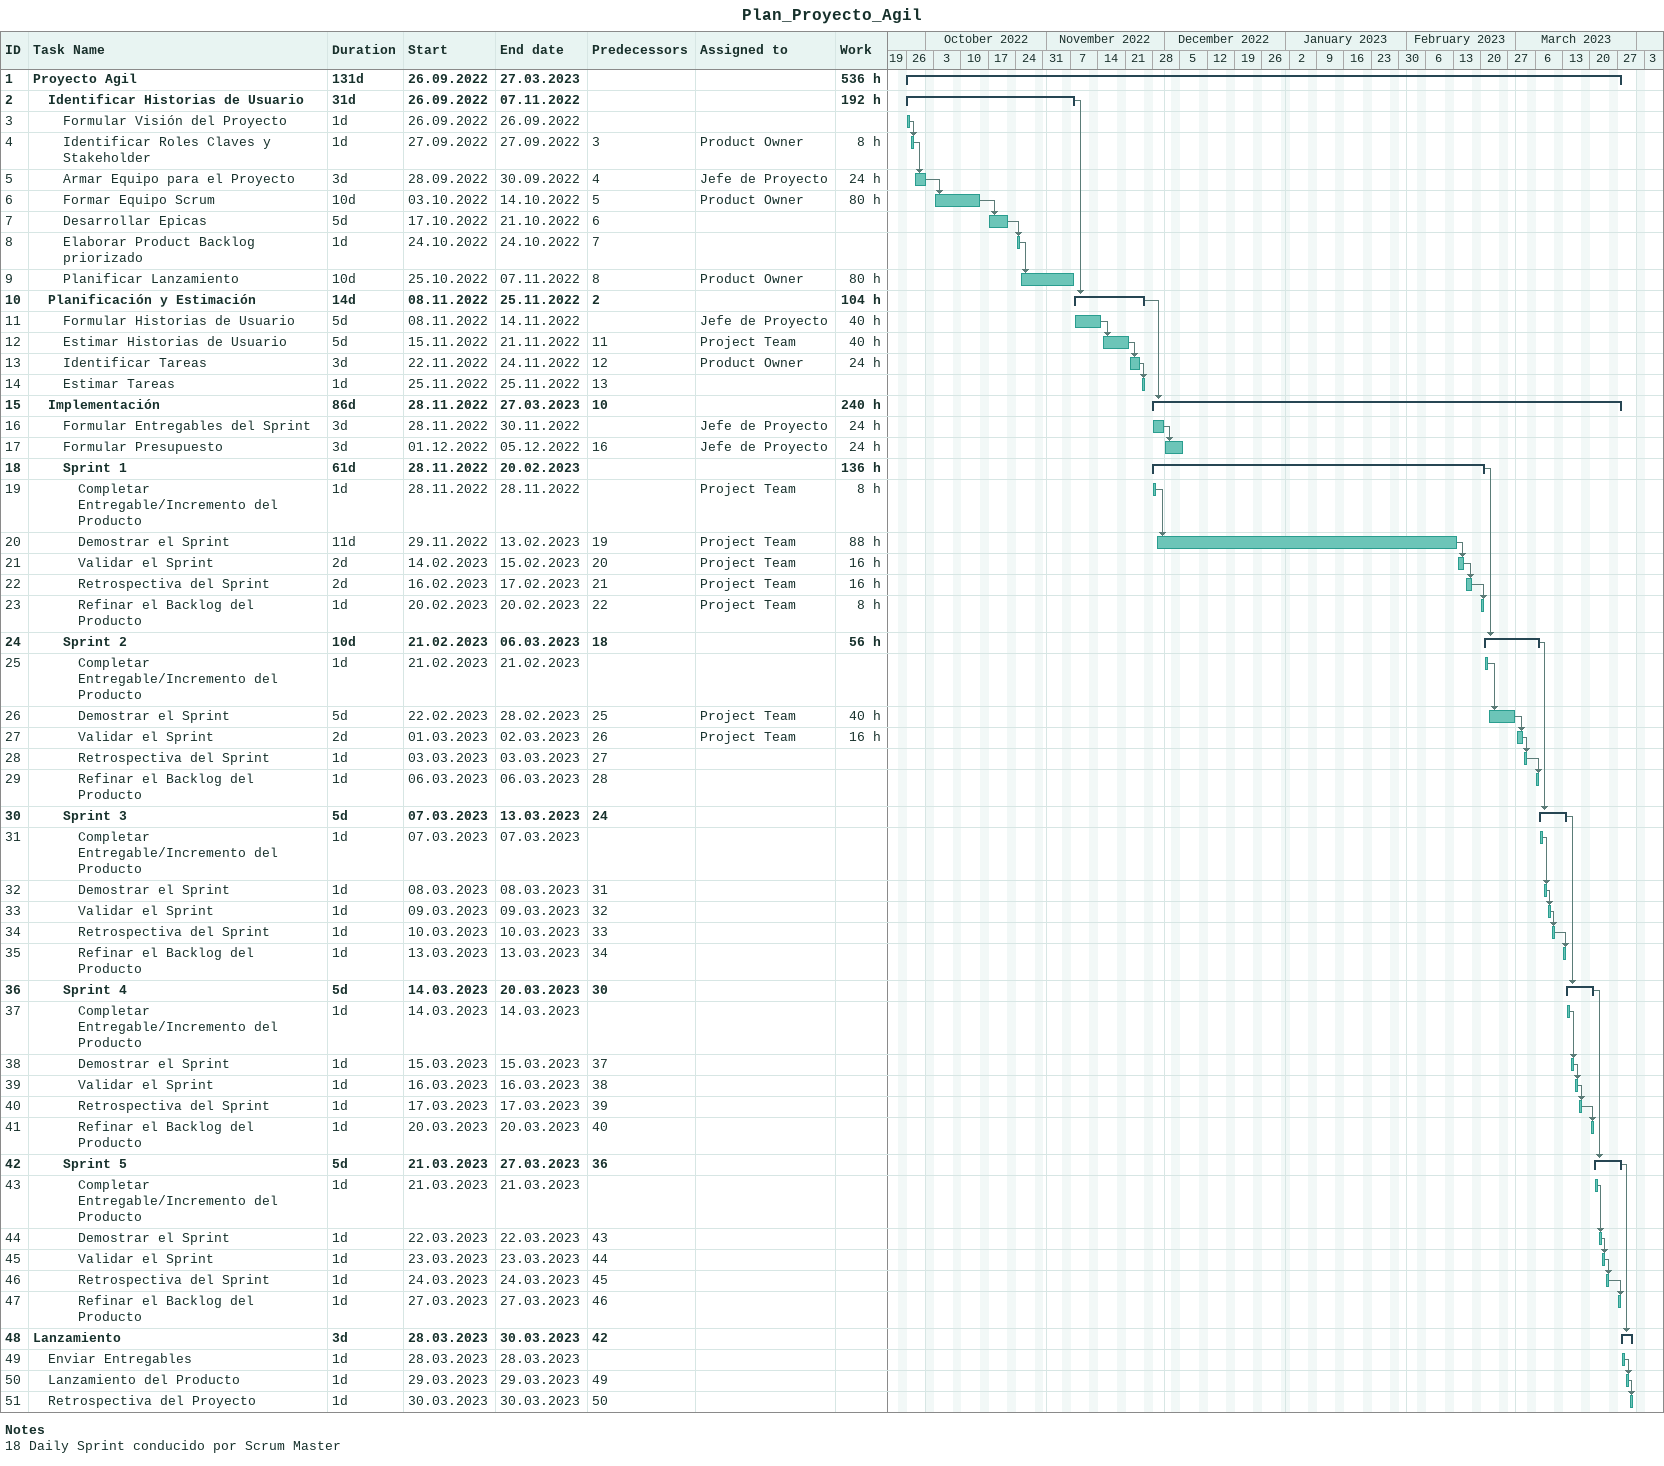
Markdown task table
Plan_Proyecto_Agil

| ID | Level | Task | Duration | Start | Finish | Predecessors | Resources | Work (h) |
|---|---|---|---|---|---|---|---|---|
| 1 | 1 | **Proyecto Agil** | 131d | 2022-09-26 | 2023-03-27 |  |  | 536 |
| 2 | 2 | **Identificar Historias de Usuario** | 31d | 2022-09-26 | 2022-11-07 |  |  | 192 |
| 3 | 3 | Formular Visión del Proyecto | 1d | 2022-09-26 | 2022-09-26 |  |  |  |
| 4 | 3 | Identificar Roles Claves y Stakeholder | 1d | 2022-09-27 | 2022-09-27 | 3 | Product Owner | 8 |
| 5 | 3 | Armar Equipo para el Proyecto | 3d | 2022-09-28 | 2022-09-30 | 4 | Jefe de Proyecto | 24 |
| 6 | 3 | Formar Equipo Scrum | 10d | 2022-10-03 | 2022-10-14 | 5 | Product Owner | 80 |
| 7 | 3 | Desarrollar Epicas | 5d | 2022-10-17 | 2022-10-21 | 6 |  |  |
| 8 | 3 | Elaborar Product Backlog priorizado | 1d | 2022-10-24 | 2022-10-24 | 7 |  |  |
| 9 | 3 | Planificar Lanzamiento | 10d | 2022-10-25 | 2022-11-07 | 8 | Product Owner | 80 |
| 10 | 2 | **Planificación y Estimación** | 14d | 2022-11-08 | 2022-11-25 | 2 |  | 104 |
| 11 | 3 | Formular Historias de Usuario | 5d | 2022-11-08 | 2022-11-14 |  | Jefe de Proyecto | 40 |
| 12 | 3 | Estimar Historias de Usuario | 5d | 2022-11-15 | 2022-11-21 | 11 | Project Team | 40 |
| 13 | 3 | Identificar Tareas | 3d | 2022-11-22 | 2022-11-24 | 12 | Product Owner | 24 |
| 14 | 3 | Estimar Tareas | 1d | 2022-11-25 | 2022-11-25 | 13 |  |  |
| 15 | 2 | **Implementación** | 86d | 2022-11-28 | 2023-03-27 | 10 |  | 240 |
| 16 | 3 | Formular Entregables del Sprint | 3d | 2022-11-28 | 2022-11-30 |  | Jefe de Proyecto | 24 |
| 17 | 3 | Formular Presupuesto | 3d | 2022-12-01 | 2022-12-05 | 16 | Jefe de Proyecto | 24 |
| 18 | 3 | **Sprint 1** | 61d | 2022-11-28 | 2023-02-20 |  |  | 136 |
| 19 | 4 | Completar Entregable/Incremento del Producto | 1d | 2022-11-28 | 2022-11-28 |  | Project Team | 8 |
| 20 | 4 | Demostrar el Sprint | 11d | 2022-11-29 | 2023-02-13 | 19 | Project Team | 88 |
| 21 | 4 | Validar el Sprint | 2d | 2023-02-14 | 2023-02-15 | 20 | Project Team | 16 |
| 22 | 4 | Retrospectiva del Sprint | 2d | 2023-02-16 | 2023-02-17 | 21 | Project Team | 16 |
| 23 | 4 | Refinar el Backlog del Producto | 1d | 2023-02-20 | 2023-02-20 | 22 | Project Team | 8 |
| 24 | 3 | **Sprint 2** | 10d | 2023-02-21 | 2023-03-06 | 18 |  | 56 |
| 25 | 4 | Completar Entregable/Incremento del Producto | 1d | 2023-02-21 | 2023-02-21 |  |  |  |
| 26 | 4 | Demostrar el Sprint | 5d | 2023-02-22 | 2023-02-28 | 25 | Project Team | 40 |
| 27 | 4 | Validar el Sprint | 2d | 2023-03-01 | 2023-03-02 | 26 | Project Team | 16 |
| 28 | 4 | Retrospectiva del Sprint | 1d | 2023-03-03 | 2023-03-03 | 27 |  |  |
| 29 | 4 | Refinar el Backlog del Producto | 1d | 2023-03-06 | 2023-03-06 | 28 |  |  |
| 30 | 3 | **Sprint 3** | 5d | 2023-03-07 | 2023-03-13 | 24 |  |  |
| 31 | 4 | Completar Entregable/Incremento del Producto | 1d | 2023-03-07 | 2023-03-07 |  |  |  |
| 32 | 4 | Demostrar el Sprint | 1d | 2023-03-08 | 2023-03-08 | 31 |  |  |
| 33 | 4 | Validar el Sprint | 1d | 2023-03-09 | 2023-03-09 | 32 |  |  |
| 34 | 4 | Retrospectiva del Sprint | 1d | 2023-03-10 | 2023-03-10 | 33 |  |  |
| 35 | 4 | Refinar el Backlog del Producto | 1d | 2023-03-13 | 2023-03-13 | 34 |  |  |
| 36 | 3 | **Sprint 4** | 5d | 2023-03-14 | 2023-03-20 | 30 |  |  |
| 37 | 4 | Completar Entregable/Incremento del Producto | 1d | 2023-03-14 | 2023-03-14 |  |  |  |
| 38 | 4 | Demostrar el Sprint | 1d | 2023-03-15 | 2023-03-15 | 37 |  |  |
| 39 | 4 | Validar el Sprint | 1d | 2023-03-16 | 2023-03-16 | 38 |  |  |
| 40 | 4 | Retrospectiva del Sprint | 1d | 2023-03-17 | 2023-03-17 | 39 |  |  |
| 41 | 4 | Refinar el Backlog del Producto | 1d | 2023-03-20 | 2023-03-20 | 40 |  |  |
| 42 | 3 | **Sprint 5** | 5d | 2023-03-21 | 2023-03-27 | 36 |  |  |
| 43 | 4 | Completar Entregable/Incremento del Producto | 1d | 2023-03-21 | 2023-03-21 |  |  |  |
| 44 | 4 | Demostrar el Sprint | 1d | 2023-03-22 | 2023-03-22 | 43 |  |  |
| 45 | 4 | Validar el Sprint | 1d | 2023-03-23 | 2023-03-23 | 44 |  |  |
| 46 | 4 | Retrospectiva del Sprint | 1d | 2023-03-24 | 2023-03-24 | 45 |  |  |
| 47 | 4 | Refinar el Backlog del Producto | 1d | 2023-03-27 | 2023-03-27 | 46 |  |  |
| 48 | 1 | **Lanzamiento** | 3d | 2023-03-28 | 2023-03-30 | 42 |  |  |
| 49 | 2 | Enviar Entregables | 1d | 2023-03-28 | 2023-03-28 |  |  |  |
| 50 | 2 | Lanzamiento del Producto | 1d | 2023-03-29 | 2023-03-29 | 49 |  |  |
| 51 | 2 | Retrospectiva del Proyecto | 1d | 2023-03-30 | 2023-03-30 | 50 |  |  |

Notes
- 18: Daily Sprint conducido por Scrum Master
